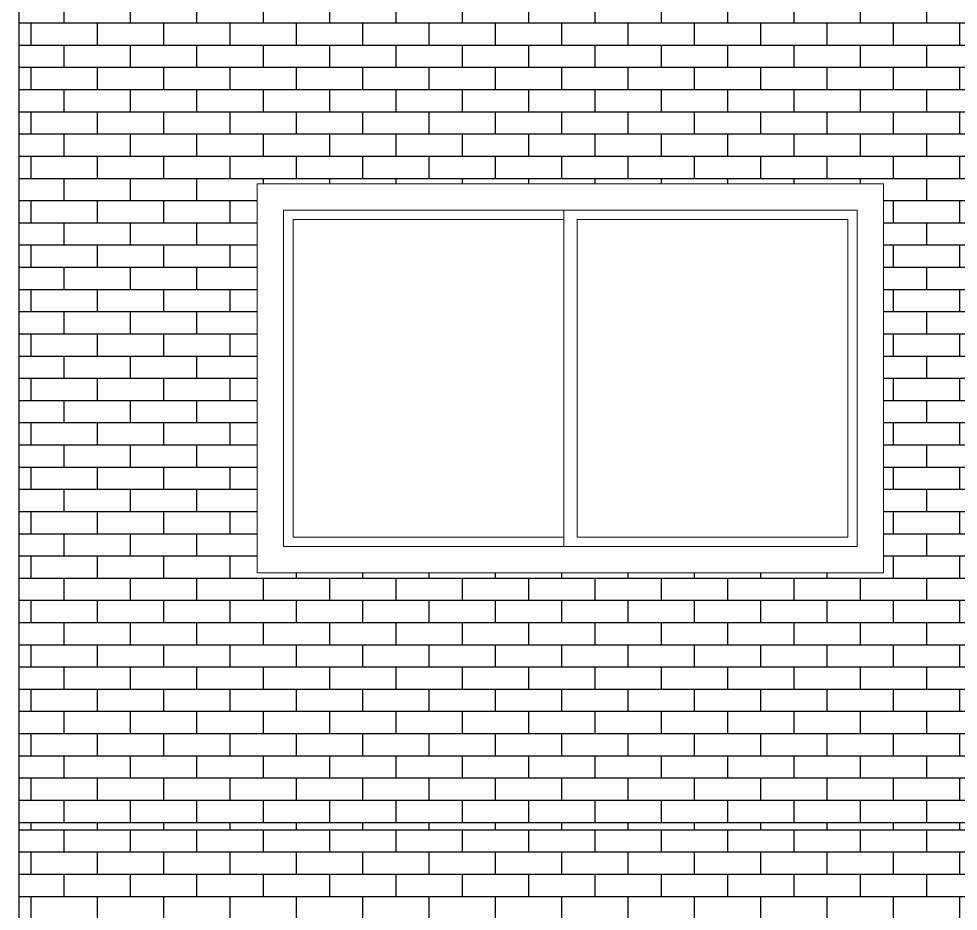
# Model space of a CAD drawing. Header units: metres. Extents: x 42 to 294, y -52 to 32.
# Drawn here: x 270.182 to 273.354, y -26.643 to -23.629 of the extents above; entities that cross this region are included whole.
import ezdxf

# ---------------------------------------------------------------- set-up
doc = ezdxf.new("R2010")
doc.units = ezdxf.units.M
doc.header["$LTSCALE"] = 0.15
doc.layers.add('A-GLAZIDM', color=6, linetype='Continuous', lineweight=9)
doc.layers.add('A-WALL', color=2, linetype='Continuous', lineweight=30)

# ---------------------------------------------------------------- blocks, each defined once
blk = doc.blocks.new('Deslizante con cubrejuntas - 2000 x 1200mm-41-Sur')
at = {"layer": 'A-GLAZIDM'}
for p, q in [((18.1889, 5.5571), (18.1889, 4.2428)), ((20.3032, 5.5571), (18.1889, 5.5571)), ((20.3032, 4.2428), (20.3032, 5.5571)), ((18.2778, 5.4682), (20.2143, 5.4682)), ((18.2778, 4.3317), (18.2778, 5.4682)), ((19.2239, 5.4682), (19.2239, 4.3317)), ((20.2143, 5.4682), (20.2143, 4.3317)), ((18.3096, 4.3635), (18.3096, 5.4365)), ((18.3096, 5.4365), (19.2239, 5.4365)), ((19.2683, 4.3635), (19.2683, 5.4365)), ((19.2683, 5.4365), (20.1826, 5.4365)), ((20.1826, 5.4365), (20.1826, 4.3635)), ((19.2239, 4.3635), (18.3096, 4.3635)), ((20.1826, 4.3635), (19.2683, 4.3635)), ((20.2143, 4.3317), (18.2778, 4.3317)), ((18.1889, 4.2428), (20.3032, 4.2428))]:
    blk.add_line(p, q, dxfattribs=at)

msp = doc.modelspace()

# ---------------------------------------------------------------- hatches: boundary and pattern name
at = {"layer": 'A-WALL'}
h = msp.add_hatch(dxfattribs=at)
h.set_pattern_fill('FP1_32', color=256, style=0, pattern_type=2)
h.set_pattern_definition([(180, (273.58259, -26.34309), (-9e-18, -0.075), []), (270, (273.58259, -26.34309), (0.112, -0.075), [0.075, -0.075])])
h.paths.add_polyline_path([(273.4322, -26.3431), (273.4322, -23.8431), (273.4322, -23.5431), (270.1822, -23.5431), (270.1822, -26.3431)], flags=0)
h.paths.add_polyline_path([(270.9875, -24.1859), (273.1018, -24.1859), (273.1018, -25.5002), (270.9875, -25.5002)], flags=0)
h = msp.add_hatch(dxfattribs=at)
h.set_pattern_fill('FP1_28', color=256, style=0, pattern_type=2)
h.set_pattern_definition([(180, (273.58259, -29.14309), (-9e-18, -0.075), []), (270, (273.58259, -29.14309), (0.112, -0.075), [0.075, -0.075])])
h.paths.add_polyline_path([(273.4322, -29.1431), (273.4322, -26.3431), (270.1822, -26.3431), (270.1822, -29.1431)], flags=0)
h.paths.add_polyline_path([(270.9875, -26.9859), (273.1018, -26.9859), (273.1018, -28.3002), (270.9875, -28.3002)], flags=0)

# ---------------------------------------------------------------- linework, layer by layer
msp.add_line((270.1822, -21.5431), (270.1822, -29.1431), dxfattribs=at)

# ---------------------------------------------------------------- block references
at = {"layer": 'A-GLAZIDM'}
msp.add_blockref('Deslizante con cubrejuntas - 2000 x 1200mm-41-Sur', (252.7986, -29.7431), dxfattribs=at)

doc.saveas('drawing.dxf')
